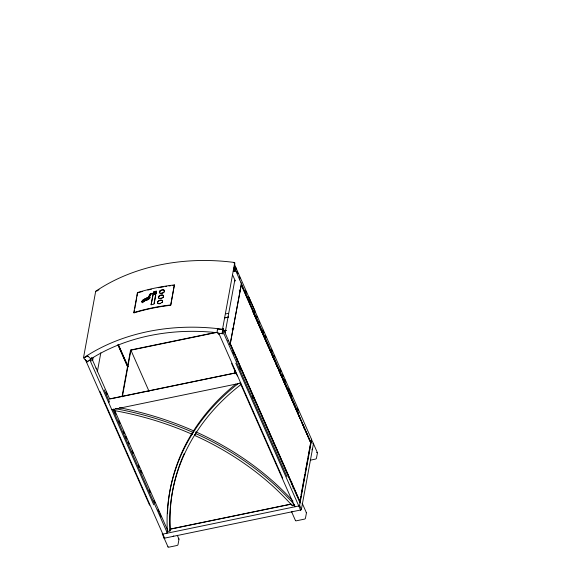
<?xml version="1.0" encoding="UTF-8"?>
<svg xmlns="http://www.w3.org/2000/svg" width="576" height="576" viewBox="0 0 576 576"><rect width="100%" height="100%" fill="white"/><g stroke="black" fill="none" stroke-linecap="round" stroke-linejoin="round"><path stroke-width="0.86" d="M146.722 298.08L146.75 298.066A5.112 2.729 -26.4 0 0 147.902 297.446L148.032 297.338A2.254 1.231 -26.1 0 0 148.838 296.554L148.925 296.366A6.768 3.751 -25.6 0 0 149.105 295.913A12.586 6.89 -26.6 0 0 149.148 295.704L149.184 295.567A5.328 2.923 -26.5 0 1 149.465 294.811L149.45 294.79M222.638 330.775L223.092 328.392L223.063 329.09M150.379 294.206L149.99 294.782M234.713 265.248L234.252 267.437M217.98 328.817L217.346 329.659L217.13 332.654M217.116 332.309A1.066 0.828 10.4 0 0 218.11 333.259L222.055 333.497L222.61 330.48A1.066 0.828 10.4 0 0 221.623 329.53L218.441 329.141A1.066 0.828 10.4 0 0 217.318 329.832M233.669 270.13A1.066 0.828 10.4 0 0 234.029 269.59L234.209 267.754M234.706 265.428L234.842 263.779A1.066 0.828 10.4 0 0 233.849 262.829M162.554 301.19L162.425 301.694A2.498 1.44 -20.3 0 1 161.942 302.35L161.136 302.933A2.506 1.418 -20.8 0 1 160.193 303.322L159.185 303.502A2.506 1.418 -21 0 1 158.328 303.415L157.709 303.07A2.498 1.426 -21.9 0 1 157.442 302.544L157.565 301.882M222.588 331.121L222.422 332.842L222.998 334.159M91.274 358.61A1.066 0.526 56.8 0 1 90.468 358.502L88.286 356.508A1.066 0.828 10.4 0 0 86.789 356.357L84.456 357.883A1.066 0.828 10.4 0 0 84.398 359.05L86.58 361.044A1.066 0.828 10.4 0 0 88.085 361.195L88.142 360.864M91.31 358.495L91.404 357.998M92.714 360.187L93.197 357.53M97.416 371.419L100.822 352.843M119.398 407.707A271.066 209.441 10.4 0 1 193.522 430.812L192.089 434.275A268.387 207.374 10.4 0 0 114.055 410.537L114.206 409.709M133.812 312.574L137.484 292.565A185.472 143.309 10.4 0 1 174.37 284.94L170.791 305.266A185.069 142.999 10.4 0 0 133.985 312.869L133.812 312.574A185.472 143.309 10.4 0 1 170.698 304.956L174.37 284.94M133.985 312.869L134.446 310.363M134.755 308.7L135.058 307.03M135.209 306.194L136.742 297.857M137.045 296.194L137.484 292.565M122.09 396.274L130.579 350.014L216.346 332.273M122.357 396.792L130.903 350.186L216.77 332.424M148.27 297.749L148.5 297.583A3.053 1.678 -25.9 0 0 149.364 296.719A2.621 1.447 -25.6 0 0 149.494 296.525L149.731 295.826A9.432 5.242 -25.2 0 0 149.846 295.416L149.911 295.027A4.284 2.383 -25.2 0 1 149.969 294.79M151.099 304.769L152.971 294.566L155.779 293.983L153.108 294.869L151.099 304.769L153.914 304.193L155.779 293.983M153.23 293.184L153.238 294.185L153.23 293.184L156.038 292.601L156.038 293.602L156.038 292.601M153.36 292.464L153.49 291.766L156.298 291.182L153.36 292.464L156.168 291.881L156.298 291.182M154.195 303.646L155.758 295.135M166.342 533.362A0.799 0.454 -23.8 0 0 167.184 532.706L167.702 529.87M238.356 383.522A271.066 209.441 10.4 0 0 167.4 531.54L169.999 531L170.309 529.337A268.402 207.382 10.4 0 1 178.553 468.014M192.089 434.275L192.341 432.886M195.926 432.187L195.674 433.577A271.066 209.441 10.4 0 1 294.84 505.181L292.234 505.721A268.387 207.374 10.4 0 0 194.544 435.37L194.602 435.089M221.342 333.317L221.285 333.648A1.066 0.828 10.4 0 0 222.408 332.95M234.166 268.826L234.446 267.314M298.642 413.388L235.656 270.576L236.081 268.236L234.922 265.601M225.144 332.791L234.72 280.606M230.22 343.951L241.301 284.58L310.896 442.375L300.017 501.703L230.22 343.951L241.301 284.58M234.504 373.594L234.986 370.958M234.828 373.795L235.31 371.174M237.067 361.577L237.55 358.956M291.298 484.531L291.78 481.91M293.09 488.498L293.407 486.749M292.234 505.721L292.385 504.886M299.815 501.746L300.139 500.004M300.456 498.254L300.773 496.512M301.097 494.77L304.776 474.696M305.093 472.954L307.656 458.993M307.973 457.25L308.297 455.501M308.614 453.758L309.413 449.395M309.737 447.653L310.694 442.418L241.099 284.623M300.953 508.349L299.621 505.318L311.666 439.618L248.681 296.798M151.546 293.724L151.546 293.724A2.066 1.166 -25.2 0 0 150.336 294.235A2.095 1.174 -25.2 0 0 149.602 295.07L149.573 295.114A5.335 2.952 -25.7 0 0 149.335 295.862L149.299 296.006A12.593 6.898 -26.6 0 1 149.256 296.15A7.841 4.298 -26.5 0 1 149.033 296.582M223.07 328.442L224.23 331.078M150.523 294.473L149.976 295.711A9.475 5.249 -25.6 0 1 149.868 296.129L149.616 296.827M150.062 295.308L150.134 295.085M159.466 291.542L159.343 292.212A2.498 1.426 -21.9 0 0 159.602 292.73L160.229 293.076A2.506 1.418 -21 0 0 161.078 293.162L162.094 292.99A2.506 1.418 -20.8 0 0 163.037 292.594L163.836 292.01A2.498 1.44 -20.3 0 0 164.318 291.355L164.441 290.693A2.498 1.44 -20.5 0 0 164.182 290.16L163.548 289.807A2.506 1.462 -21.3 0 0 162.691 289.714L161.683 289.886A2.506 1.454 -21.4 0 0 160.74 290.29L159.941 290.887M159.588 291.845L159.466 292.514A2.498 1.426 -21.9 0 0 159.725 293.04L160.351 293.378M158.638 297.014L158.515 297.684A2.498 1.426 -21.9 0 0 158.774 298.21L159.401 298.548A2.498 1.411 -20.9 0 0 160.25 298.634L161.258 298.462A2.498 1.418 -20.8 0 0 161.51 298.39M157.687 302.184L157.565 302.854A2.498 1.426 -21.9 0 0 157.831 303.372L158.458 303.718A2.498 1.411 -20.9 0 0 159.307 303.804L160.315 303.631M163.483 296.834L163.606 296.172A2.498 1.44 -20.3 0 0 163.339 295.639L162.713 295.286A2.498 1.454 -21.3 0 0 161.863 295.186L160.848 295.358A2.498 1.447 -21.4 0 0 159.912 295.762L159.113 296.359M146.426 299.902L145.109 300.442A5.854 3.312 -27.2 0 0 143.928 301.046A3.197 1.786 -27.3 0 0 142.798 301.824A2.333 1.26 -27.9 0 0 142.373 302.422L142.222 302.76A3.146 1.706 -27.6 0 1 142.294 302.227A2.894 1.57 -27.8 0 1 143.352 301.025A6.278 3.485 -27.3 0 1 145.706 299.822M143.15 299.902A4.363 2.398 -27.6 0 1 144.187 299.239L144.331 299.124M141.912 301.709L142.15 301.255M142.07 302.011L142.308 301.55M148.954 296.885L148.954 296.885A2.34 1.296 -25.7 0 1 148.097 297.698M145.714 299.686L147.002 299.16A5.861 3.139 -26.1 0 0 148.234 298.62L148.226 298.577A3.247 1.721 -26.1 0 0 149.27 297.806A2.326 1.282 -25.7 0 0 149.782 297.209L149.918 296.899A3.139 1.735 -26 0 1 149.818 297.439A2.477 1.382 -24.8 0 1 149.558 297.914A3.168 1.75 -25.5 0 1 148.81 298.627M142.488 300.946A2.866 1.541 -28.4 0 1 143.15 300.283L143.28 300.175A4.349 2.419 -27.4 0 1 144.331 299.506L144.482 299.426A5.89 3.362 -27.4 0 1 144.734 299.254M143.035 299.974L143.021 299.959A2.858 1.548 -28 0 0 141.869 301.723M194.551 435.37L195.674 433.577M142.164 301.241L142.171 301.226A2.484 1.354 -27.8 0 1 142.538 300.802L142.567 300.773A2.729 1.483 -27.8 0 1 142.891 300.506L143.654 299.988A6.005 3.398 -27.4 0 1 144.842 299.39L146.102 298.872M160.063 291.19L160.862 290.592A2.498 1.447 -21.4 0 1 161.798 290.196L162.806 290.023A2.498 1.454 -21.3 0 1 163.663 290.117M158.047 301.226L158.846 300.629A2.506 1.454 -21.4 0 1 159.782 300.226L160.798 300.053A2.506 1.454 -21.2 0 1 161.647 300.146L162.281 300.499A2.498 1.44 -20.5 0 1 162.547 301.032L162.54 302.004A2.506 1.447 -20.3 0 1 162.058 302.652M158.17 301.529L158.969 300.931A2.498 1.447 -21.4 0 1 159.905 300.535L160.913 300.355M143.172 300.701L143.042 300.802A2.693 1.469 -27.7 0 0 142.79 300.996M89.885 360.014L90.598 359.129L91.433 360.958M148.414 298.051L148.644 297.886A3.11 1.714 -25.8 0 0 148.91 297.677M162.634 297.792L162.202 298.073M96.689 291.182L99.022 289.656M88.07 361.188L90.403 359.662A1.066 0.828 10.4 0 0 90.454 358.488M144.18 300.83L144.115 300.866A4.111 2.282 -27.3 0 0 143.51 301.291M91.123 358.754C126.871 336.233 171.374 328.334 213.408 332.316M163.152 292.903L163.951 292.313A2.506 1.447 -20.3 0 0 164.434 291.665M144.05 301.342L144.072 301.334A5.832 3.362 -27.3 0 1 144.238 301.19M148.37 298.872L148.349 298.886A5.832 3.06 -26 0 1 147.146 299.441L145.793 300.017A7.02 4.039 -27 0 0 144.173 300.816M146.873 298.382L146.981 298.325A6.034 3.211 -26.4 0 0 147.326 298.188M151.092 294.07L151.582 293.882A2.167 1.202 -25 0 1 151.79 293.839L152.374 293.731M146.304 298.267L145.087 298.778M146.376 298.606L145.332 299.038M145.469 299.498L144.994 299.693A5.969 3.413 -27.4 0 0 144.684 299.815M146.304 299.153L145.937 299.304M146.131 300.384L146.621 300.182M149.45 294.811L149.443 294.79A2.081 1.159 -25.3 0 1 151.409 293.393L151.452 293.422A2.297 1.296 -25.3 0 1 152.575 293.393L151.654 293.522A2.167 1.231 -25.3 0 0 151.445 293.566L150.811 293.839A1.274 0.713 -25.2 0 0 150.458 294.098M153.367 293.486L156.168 292.903M153.101 293.882L155.909 293.299M233.28 271.548L234.814 271.231A0.799 0.454 -23.8 0 0 235.656 270.576M225.893 313.855L228.528 313.308M225.036 317.736L228.542 317.016M225.007 317.873L228.514 317.146M223.344 330.826L225.972 330.278M232.092 329.011L233.849 328.651M223.776 330.977L226.404 330.43M109.843 398.866L236.016 372.773M110.7 398.822L235.116 373.082M111.917 409.759L240.905 383.09M310.529 460.123L315.331 459.13A1.066 0.598 -23.8 0 0 316.454 458.251L317.434 452.916A1.066 0.598 -23.8 0 0 316.555 452.455M170.143 529.078L291.06 504.072M170.122 529.214L291.031 504.202M313.063 443.29A0.799 0.454 -23.8 0 1 313.452 443.657L301.399 509.357A0.799 0.454 -23.8 0 1 300.564 510.012L164.628 538.128A0.799 0.454 -23.8 0 1 163.966 537.782M161.201 293.465L162.209 293.292A2.498 1.418 -20.8 0 0 162.691 293.126M163.663 290.117L164.29 290.47A2.498 1.44 -20.5 0 1 164.47 290.714M161.762 300.456L162.396 300.809A2.498 1.44 -20.3 0 1 162.662 301.334M87.242 355.795L88.15 356.386M85.291 359.518L87.062 362.275M236.059 268.063L254.959 310.91M312.113 440.626L317.405 452.686M234.648 266.141L234.842 266.58M236.866 271.159L237.946 273.607M239.386 276.869L240.127 278.561M245.498 290.743L246.578 293.191M248.018 296.453L248.738 298.087M249.545 299.902L250.625 302.364M254.138 310.327L255.218 312.775M256.658 316.044L257.378 317.671M258.955 321.242L259.675 322.884M262.778 329.918L263.858 332.366M265.298 335.628L266.018 337.262M271.418 349.502L272.498 351.95M273.938 355.212L274.658 356.846M280.058 369.086L281.131 371.534M282.571 374.796L283.291 376.43M284.652 379.519L285.739 381.982M288.691 388.67L289.771 391.118M290.448 392.652L291.931 396.014M297.324 408.247L298.411 410.71M234.259 267.408L235.418 270.043M253.073 311.94L258.149 323.453M258.876 325.094L269.028 348.12M269.755 349.769L277.733 367.862M278.46 369.504L301.313 421.315M302.04 422.957L310.378 441.871M253.044 312.07L258.127 323.582M258.847 325.231L262.116 332.633M262.843 334.274L269.006 348.257M269.734 349.898L270.821 352.368M271.548 354.01L274.81 361.411M275.537 363.06L277.711 367.992M278.438 369.641L281.7 377.035M282.427 378.684L287.503 390.197M288.23 391.838L290.405 396.778M291.132 398.419L292.579 401.71M293.306 403.351L294.394 405.821M295.121 407.462L300.197 418.975M302.011 423.094L305.28 430.495M306 432.137L307.087 434.606M307.814 436.248L309.989 441.18M234.036 269.474L234.814 271.231M303.883 427.831L304.603 429.473M232.754 275.213L235.296 280.98M239.234 289.908L239.954 291.535M302.386 503.626L306.396 512.719M230.422 343.908L300.017 501.703M224.446 331.43L300.046 502.978A0.799 0.454 -23.8 0 0 300.031 502.805M223.222 329.947L223.416 330.386M232.855 351.778L233.942 354.24M239.731 367.373L240.818 369.835M252.403 396.101L253.49 398.563M222.869 331.301L287.021 476.755M235.793 363.154L300.564 510.012M218.995 333.742L282.679 478.13M218.21 333.108L218.873 334.598M231.631 363.535L236.7 375.026M239.962 382.414L294.624 506.347A0.799 0.454 -23.8 0 0 295.279 506.693M291.463 511.488L295.474 520.582M130.903 350.186L149.04 391.306M118.202 344.318L128.095 366.732M118.174 344.455L127.973 366.66M118.202 345.017L127.627 366.386M118.001 345.06L127.426 366.43M177.286 535.284L178.956 539.078M91.476 357.754L109.764 399.211M114.703 410.407L167.594 530.201A0.799 0.454 -23.8 0 1 167.609 530.374M106.128 392.112L107.208 394.56M114.761 411.696L115.841 414.144M118.807 420.869L119.894 423.331M123.401 431.28L124.481 433.728M125.683 436.457L126.77 438.919M128.218 442.202L128.945 443.844M132.041 450.871L133.121 453.319M138.355 465.185L139.442 467.647M140.681 470.455L141.761 472.903M149.314 490.039L150.394 492.487M153.922 500.479L155.009 502.942M157.954 509.623L159.034 512.071M159.71 513.612L161.194 516.967M113.386 409.025L114.055 410.537M104.198 389.894L109.591 402.134M112.831 409.478L167.184 532.706M90.058 360.41L153.742 504.799M99.857 391.27L164.182 537.12M85.435 359.726L149.587 505.181M162.634 534.751L168.034 546.941M237.607 375.941L237.427 375.206M108.511 402.034L108.67 402.61L108.497 401.947M164.563 291.154L164.556 291.002A2.498 1.44 -20.5 0 0 164.527 290.851M162.187 533.743A0.799 0.454 -23.8 0 0 162.842 534.089L298.778 505.973A0.799 0.454 -23.8 0 0 299.621 505.318M218.822 333.338A0.878 0.554 4.7 0 1 218.203 333.094M235.426 267.89A0.799 0.454 -23.8 0 1 236.081 268.236M311.278 439.25A0.799 0.454 -23.8 0 1 311.666 439.618M311.242 441.95A0.799 0.454 -23.8 0 1 311.155 442.145M159.451 291.629A2.498 1.426 -21.9 0 1 159.926 290.974M159.566 291.946A2.498 1.426 -21.9 0 1 160.042 291.283M158.623 297.108A2.498 1.426 -21.9 0 1 159.098 296.453M157.55 301.968A2.498 1.426 -21.9 0 1 158.033 301.313M157.673 302.278A2.498 1.426 -21.9 0 1 158.155 301.622M160.783 300.384A2.498 1.447 -21.4 0 1 161.64 300.478M142.034 302.018A2.866 1.541 -28.4 0 1 142.236 301.334M144.374 299.225A8.64 4.903 -27.4 0 1 145.116 298.886M146.635 297.943A7.985 3.895 -26.2 0 1 146.261 298.116M144.929 299.318A11.614 6.818 -27.5 0 1 145.361 299.138M146.628 298.606A10.886 5.53 -26.3 0 1 146.398 298.699M146.887 298.418A6.61 3.492 -26.4 0 1 146.606 298.541M147.996 297.698A4.687 2.455 -26.5 0 1 147.283 298.116M151.589 293.71A2.29 1.296 -25.3 0 1 152.323 293.638M142.416 302.666A3.154 1.714 -27.6 0 1 142.459 302.522A2.376 1.282 -28.1 0 1 142.754 302.062A3.154 1.714 -27.8 0 1 143.503 301.313M149.285 298.231A3.24 1.742 -26 0 1 148.37 298.836M149.767 297.763A2.333 1.289 -25.5 0 1 149.465 298.094M149.515 297.022A3.11 1.714 -25.8 0 1 149.141 297.461M148.392 297.864A6.703 3.636 -26.1 0 1 146.167 298.973M148.392 298.231A6.674 3.593 -26.2 0 1 146.318 299.254M143.798 300.276A5.969 3.413 -27.4 0 1 144.223 300.038M142.308 301.536A2.398 1.303 -27.8 0 1 142.574 301.205M148.896 298.728A6.293 3.42 -26 0 1 146.434 299.988M149.962 297.763A2.455 1.368 -25.3 0 1 149.789 298.073M149.472 298.454A3.161 1.735 -25.8 0 1 149.249 298.67M149.033 299.023A6.134 3.334 -26 0 1 148.594 299.311M148.385 299.434A6.134 3.334 -26 0 1 147.535 299.88M147.19 300.038A6.134 3.334 -26 0 1 146.628 300.262M144.785 300.91A5.832 3.362 -27.3 0 1 145.253 300.701M142.934 302.119A3.197 1.807 -27.2 0 1 144.022 301.334M142.553 302.659A2.333 1.274 -27.7 0 1 142.963 302.148M163.483 296.834A2.506 1.447 -20.3 0 1 163.397 297M163.289 297.166A2.506 1.447 -20.3 0 1 163.008 297.482M161.33 293.443A2.498 1.418 -20.8 0 1 160.481 293.357M137.657 292.853A185.069 142.999 10.4 0 1 142.733 291.384M147.874 290.038A185.069 142.999 10.4 0 1 151.337 289.21M158.35 287.734A185.069 142.999 10.4 0 1 163.67 286.776M165.204 286.524A185.069 142.999 10.4 0 1 166.738 286.286M169.042 285.948A185.069 142.999 10.4 0 1 170.59 285.732M172.908 285.437A185.069 142.999 10.4 0 1 174.456 285.25M313.07 443.362A1.066 0.598 -23.8 0 1 313.416 443.822M312.444 449.158A1.066 0.598 -23.8 0 1 311.882 449.813M164.873 538.078A1.066 0.598 -23.8 0 1 164.002 537.617M168.012 546.71A1.066 0.598 -23.8 0 0 168.89 547.171L176.882 545.515A1.066 0.598 -23.8 0 0 178.006 544.644L178.985 539.309A1.066 0.598 -23.8 0 0 178.776 538.898M178.286 538.819A1.066 0.598 -23.8 0 1 178.632 538.841M173.765 535.946A1.066 0.598 -23.8 0 1 172.872 536.422M292.313 511.718A1.066 0.598 -23.8 0 1 291.643 511.668M295.452 520.351A1.066 0.598 -23.8 0 0 296.323 520.812L304.322 519.156A1.066 0.598 -23.8 0 0 305.446 518.285L306.425 512.95A1.066 0.598 -23.8 0 0 306.216 512.539M301.435 509.191A1.066 0.598 -23.8 0 1 300.312 510.062M302.062 503.388A1.066 0.598 -23.8 0 1 302.414 503.856M95.918 368.035A0.799 0.619 10.4 0 1 96.127 368.294M97.373 371.124A0.799 0.619 10.4 0 1 97.15 371.786M227.837 340.438A0.799 0.619 10.4 0 1 228.564 340.898M239.414 279.526A0.799 0.619 10.4 0 1 239.753 279.871M229.81 343.728A0.799 0.619 10.4 0 1 229.586 344.39M240.998 282.701A0.799 0.619 10.4 0 1 241.006 283.118M234.72 280.793A0.799 0.619 10.4 0 1 234.979 280.238M115.322 408.672A271.066 209.441 10.4 0 1 193.219 432.475M195.984 431.906A271.066 209.441 10.4 0 1 293.018 501.142M167.486 513.698A271.066 209.441 10.4 0 1 167.897 506.556M167.976 505.663A271.066 209.441 10.4 0 1 192.37 432.691M193.248 431.294A271.066 209.441 10.4 0 1 235.886 384.048M169.999 531A268.402 207.382 10.4 0 1 240.775 384.696M178.841 467.179A268.402 207.382 10.4 0 1 184.37 453.262M158.407 297.05L158.393 297.374A2.498 1.426 -21.9 0 0 158.652 297.9L159.278 298.246A2.506 1.418 -21 0 0 160.128 298.332L161.143 298.159A2.506 1.418 -20.8 0 0 162.086 297.763L162.893 297.18A2.498 1.44 -20.3 0 0 163.375 296.525L163.498 295.862A2.498 1.44 -20.5 0 0 163.231 295.33L162.598 294.977A2.506 1.454 -21.2 0 0 161.741 294.883L160.733 295.056A2.506 1.454 -21.4 0 0 159.79 295.459L158.99 296.057A2.498 1.426 -21.8 0 0 158.515 296.712L158.407 297.05M95.688 291.283L83.462 357.984A182.398 140.933 10.4 0 1 222.538 329.22L234.763 262.519A182.398 140.933 10.4 0 0 95.688 291.283M149.918 294.991L150.091 294.566L149.918 294.991"/></g></svg>
